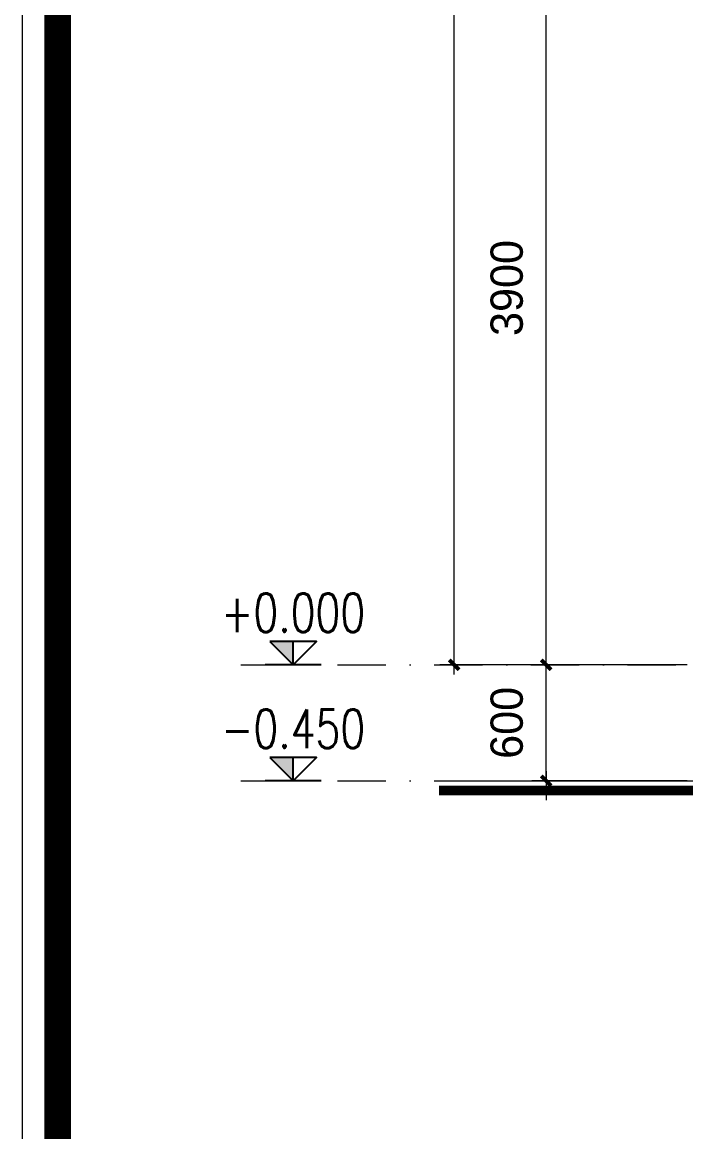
# Model space of a CAD drawing. Header units: millimetres. Extents: x 615730 to 2792744, y 139412 to 597571.
# Drawn here: x 1398377 to 1401812, y 288329 to 294070 of the extents above; entities that cross this region are included whole.
import ezdxf
from ezdxf.enums import TextEntityAlignment as Align

# ---------------------------------------------------------------- set-up
doc = ezdxf.new("R2010")
doc.units = ezdxf.units.MM
doc.header["$MEASUREMENT"] = 0
doc.header["$PDMODE"] = 34
doc.linetypes.add('DASHDOT', pattern=[1, 0.5, -0.25, 0, -0.25])
doc.layers.get('0').update_dxf_attribs({"lineweight": 5})
for name, color, linetype, lineweight in [('5-020', 5, 'Continuous', 15), ('KT', 148, 'Continuous', 18), ('thay', 7, 'Continuous', 15), ('TIM TRUC', 149, 'DASHDOT', 9), ('VLIEU', 250, 'Continuous', 9)]:
    doc.layers.add(name, color=color, linetype=linetype, lineweight=lineweight)
for name, color, linetype in [('8', 8, 'Continuous'), ('H', 252, 'Continuous'), ('TEXT', 2, 'Continuous')]:
    doc.layers.add(name, color=color, linetype=linetype)
doc.styles.add('DIM', font='txt.shx', dxfattribs={"height": 120})
doc.styles.add('VNI-AVO', font='vni-roms.shx')
doc.dimstyles.new('1-50b', dxfattribs={"dimtxt": 167, "dimasz": 50, "dimexe": 75, "dimexo": 150, "dimgap": 120, "dimtad": 1, "dimdec": 0, "dimzin": 12, "dimtxsty": 'VNI-AVO', "dimblk": ']', "dimcen": 0, "dimdle": 50, "dimclrd": 252, "dimclre": 252, "dimclrt": 2, "dimadec": 0, "dimazin": 0, "dimtfac": 1, "dimtdec": 0, "dimtix": 1, "dimtmove": 2, "dimatfit": 0, "dimldrblk": 'OPEN90', "dimfxl": 1, "dimlwd": -1, "dimlwe": -1, "dimarcsym": 0})

# ---------------------------------------------------------------- blocks, each defined once
blk = doc.blocks.new('Cao do mat dung')
at = {"layer": '8'}
blk.add_hatch(color=256, dxfattribs=at).paths.add_polyline_path([(125, 125), (0, 125), (0, 0)])
for p, q in [((0, 0), (0, 125)), ((-150, 0), (150, 0))]:
    blk.add_line(p, q)
blk.add_lwpolyline([(125, 125), (0, 0), (-125, 125)], close=True)
at = {"layer": 'TEXT', "style": 'DIM', "width": 0.75}
blk.add_attdef('%%P0.000', text='', height=180, dxfattribs=at).set_placement((0, 175), align=Align.CENTER)
blk = doc.blocks.new(']')
for p, q in [((1, 0), (-1, 0)), ((0, 1), (0, -1))]:
    blk.add_line(p, q)
at = {"color": 9, "const_width": 0.4}
blk.add_lwpolyline([(-0.51, -0.51), (0.51, 0.51)], dxfattribs=at)
blk = doc.blocks.new('*D2458')
at = {"layer": 'DEFPOINTS', "color": 0, "ltscale": 10, "transparency": 16777216}
for p in [(1401089.2, 290745), (1401968.9, 290745), (1401968.9, 290145)]:
    blk.add_point(p, dxfattribs=at)
at = {"layer": 'KT', "color": 252, "ltscale": 10, "transparency": 16777216}
for p, q in [((1401089.2, 290795), (1401089.2, 290845)), ((1401818.9, 290745), (1401014.2, 290745)), ((1401089.2, 290145), (1401089.2, 290745)), ((1401818.9, 290145), (1401014.2, 290145)), ((1401089.2, 290095), (1401089.2, 290045))]:
    blk.add_line(p, q, dxfattribs=at)
at = {"layer": 'KT', "color": 252, "ltscale": 10, "transparency": 16777216, "xscale": 50, "yscale": 50, "zscale": 50}
for p, rotation in [((1401089.2, 290745), 270), ((1401089.2, 290145), 90)]:
    blk.add_blockref(']', p, dxfattribs=dict(at, rotation=rotation))
at = {"layer": 'KT', "color": 2, "ltscale": 10, "transparency": 16777216, "insert": (1400885.7, 290445), "char_height": 167, "attachment_point": 5, "rotation": 90, "style": 'VNI-AVO'}
blk.add_mtext('600', dxfattribs=at)
blk = doc.blocks.new('_Open90')
at = {"color": 0, "linetype": 'ByBlock', "lineweight": -2}
for p, q in [((0, 0), (-1, 0)), ((-0.5, 0.5), (0, 0)), ((0, 0), (-0.5, -0.5))]:
    blk.add_line(p, q, dxfattribs=at)
blk = doc.blocks.new('*D2459')
at = {"layer": 'DEFPOINTS', "color": 0, "ltscale": 10, "transparency": 16777216}
for p in [(1401089.2, 294644.9), (1401566.6, 294644.9), (1401968.9, 290745)]:
    blk.add_point(p, dxfattribs=at)
at = {"layer": 'KT', "color": 252, "ltscale": 10, "transparency": 16777216}
for p, q in [((1401416.6, 294644.9), (1401014.2, 294644.9)), ((1401089.2, 290795), (1401089.2, 294594.9)), ((1401818.9, 290745), (1401014.2, 290745))]:
    blk.add_line(p, q, dxfattribs=at)
at = {"layer": 'KT', "color": 252, "ltscale": 10, "transparency": 16777216, "xscale": 50, "yscale": 50, "zscale": 50}
for p, rotation in [((1401089.2, 294644.9), 90), ((1401089.2, 290745), 270)]:
    blk.add_blockref(']', p, dxfattribs=dict(at, rotation=rotation))
at = {"layer": 'KT', "color": 2, "ltscale": 10, "transparency": 16777216, "insert": (1400885.7, 292694.9), "char_height": 167, "attachment_point": 5, "rotation": 90, "style": 'VNI-AVO'}
blk.add_mtext('3900', dxfattribs=at)
blk = doc.blocks.new('*D2462')
at = {"layer": 'DEFPOINTS', "color": 0, "ltscale": 10, "transparency": 16777216}
for p in [(1400613.2, 299115.3), (1401560, 299115.3), (1401566.6, 290745)]:
    blk.add_point(p, dxfattribs=at)
at = {"layer": 'KT', "color": 252, "ltscale": 10, "transparency": 16777216}
for p, q in [((1401410, 299115.3), (1400538.2, 299115.3)), ((1400613.2, 290795), (1400613.2, 299065.3)), ((1401416.6, 290745), (1400538.2, 290745))]:
    blk.add_line(p, q, dxfattribs=at)
at = {"layer": 'KT', "color": 252, "ltscale": 10, "transparency": 16777216, "xscale": 50, "yscale": 50, "zscale": 50}
for p, rotation in [((1400613.2, 299115.3), 90), ((1400613.2, 290745), 270)]:
    blk.add_blockref(']', p, dxfattribs=dict(at, rotation=rotation))
at = {"layer": 'KT', "color": 2, "ltscale": 10, "transparency": 16777216, "insert": (1400409.7, 294930.1), "char_height": 167, "attachment_point": 5, "rotation": 90, "style": 'VNI-AVO'}
blk.add_mtext('8370', dxfattribs=at)

msp = doc.modelspace()

# ---------------------------------------------------------------- linework, layer by layer
at = {"layer": '5-020', "color": 1}
msp.add_line((1400524.1, 290145), (1423921.1, 290145), dxfattribs=at)
at = {"layer": 'H', "const_width": 138.2}
msp.add_lwpolyline([(1398561.8, 285120.6), (1425564.7, 285120.6), (1425564.7, 304105.6), (1398561.8, 304105.6)], close=True, dxfattribs=at)
at = {"layer": 'thay', "linetype": 'Continuous'}
msp.add_lwpolyline([(1398377.5, 284936.3), (1425749, 284936.3), (1425749, 304289.9), (1398377.5, 304289.9)], close=True, dxfattribs=at)
at = {"layer": 'thay', "ltscale": 10, "const_width": 50}
msp.add_lwpolyline([(1400534.5, 290094.4), (1423919.3, 290094.4)], dxfattribs=at)
at = {"layer": 'TIM TRUC', "ltscale": 500}
for p, q in [((1399509.6, 290745), (1424900.4, 290745)), ((1399509.6, 290145), (1424900.4, 290145))]:
    msp.add_line(p, q, dxfattribs=at)
at = {"layer": 'VLIEU', "ltscale": 10}
msp.add_line((1400524.1, 290145), (1402476.6, 290145), dxfattribs=at)

# ---------------------------------------------------------------- block references
at = {"layer": 'TEXT'}
ref = msp.add_blockref('Cao do mat dung', (1399779.7, 290745), dxfattribs=dict(at, xscale=-0.9702581369783729, yscale=0.9702581369201653, zscale=0.9702581369248027))
ref.add_attrib('%%P0.000', '+0.000', dxfattribs={"height": 200, "style": 'DIM', "width": 0.75}).set_placement((1399779.7, 290914.7), align=Align.CENTER)
ref = msp.add_blockref('Cao do mat dung', (1399779.7, 290145), dxfattribs=dict(at, xscale=-0.9702581369783729, yscale=0.9702581369201653, zscale=0.9702581369248027))
ref.add_attrib('%%P0.000', '-0.450', dxfattribs={"height": 200, "style": 'DIM', "width": 0.75}).set_placement((1399779.7, 290314.7), align=Align.CENTER)

# ---------------------------------------------------------------- dimensions: what is measured, and where the dimension line sits
at = {"layer": 'KT', "ltscale": 10}
for base, p1, p2, picture, middle in [((1400613.2, 299115.3), (1401566.6, 290745), (1401560, 299115.3), '*D2462', (1400409.7, 294930.1)), ((1401089.2, 294644.9), (1401968.9, 290745), (1401566.6, 294644.9), '*D2459', (1400885.7, 292694.9)), ((1401089.2, 290745), (1401968.9, 290145), (1401968.9, 290745), '*D2458', (1400885.7, 290445))]:
    dim = msp.add_linear_dim(base=base, p1=p1, p2=p2, angle=90, dimstyle='1-50b', dxfattribs=at)
    dim.commit()
    dim.dimension.update_dxf_attribs({"geometry": picture, "text_midpoint": middle})

doc.saveas('drawing.dxf')
